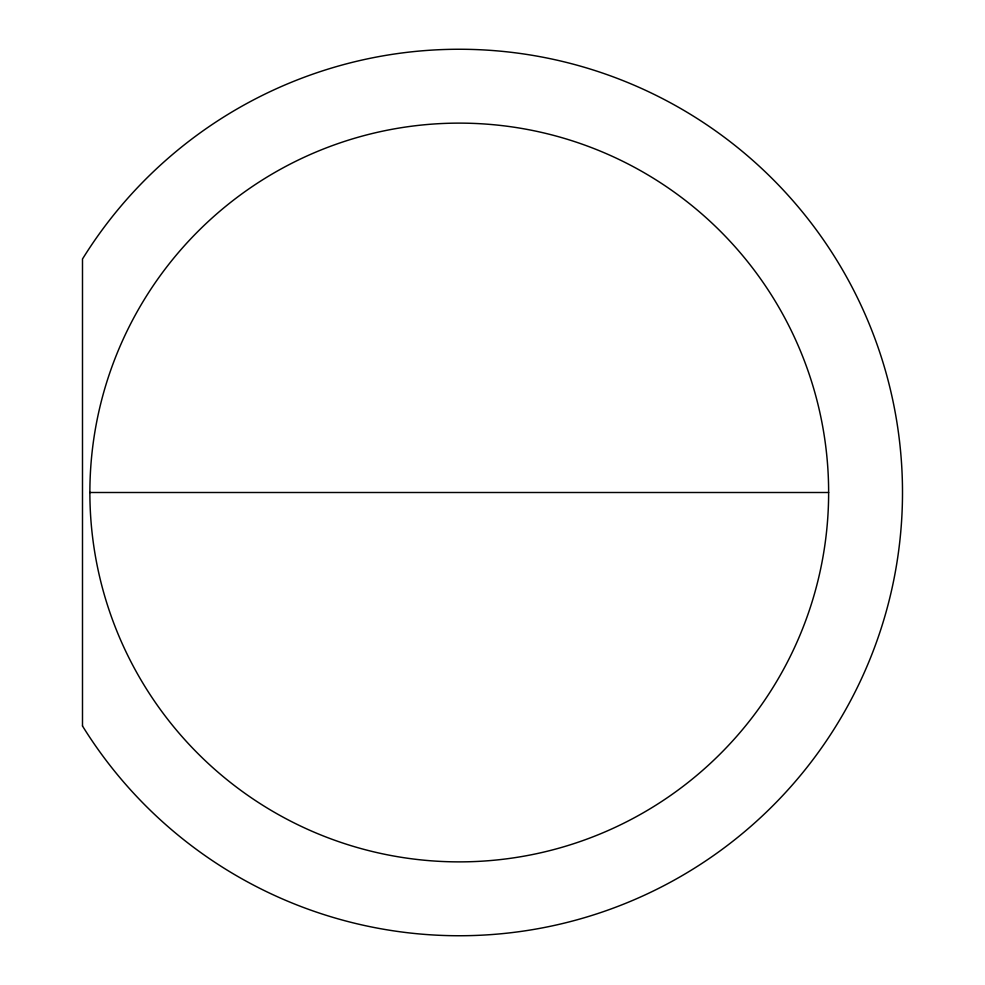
<?xml version="1.0" encoding="UTF-8"?>
<svg xmlns="http://www.w3.org/2000/svg" width="985" height="985" viewBox="0 0 985 985"><rect width="100%" height="100%" fill="white"/><g stroke="black" fill="none" stroke-linecap="round" stroke-linejoin="round"><path stroke-width="1.48" d="M89.881 492.5L828.631 492.5A369.375 369.375 0 0 1 274.569 812.391A369.375 369.375 0 0 1 274.569 172.609A369.375 369.375 0 0 1 828.631 492.5M82.494 725.994L82.494 259.006A443.25 443.25 0 0 1 747.689 155.938A443.25 443.25 0 0 1 747.689 829.062A443.25 443.25 0 0 1 82.494 725.994"/></g></svg>
